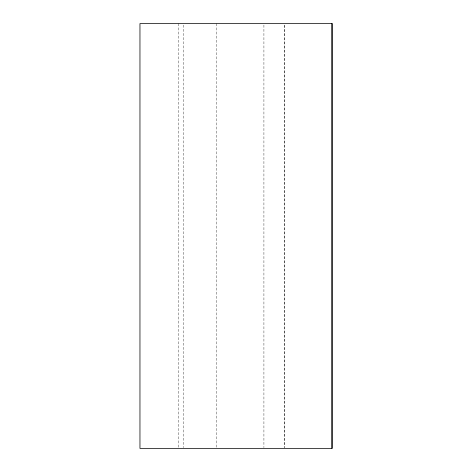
<?xml version="1.0" encoding="UTF-8"?>
<svg xmlns="http://www.w3.org/2000/svg" width="472" height="472" viewBox="0 0 472 472"><rect width="100%" height="100%" fill="white"/><g stroke="black" fill="none" stroke-linecap="round" stroke-linejoin="round"><path stroke-width="0.35" stroke-dasharray="2.36 1.77" d="M284.545 25.075L284.545 447.662L284.516 23.6M263.919 25.075L263.919 447.662M216.388 23.6L216.388 447.662M183.413 25.075L183.413 447.662M178.481 23.6L178.481 447.662"/><path stroke-width="0.71" d="M332.04 23.6L139.96 23.6L139.96 448.4L332.04 448.4L332.04 23.6L332.017 448.4"/></g></svg>
